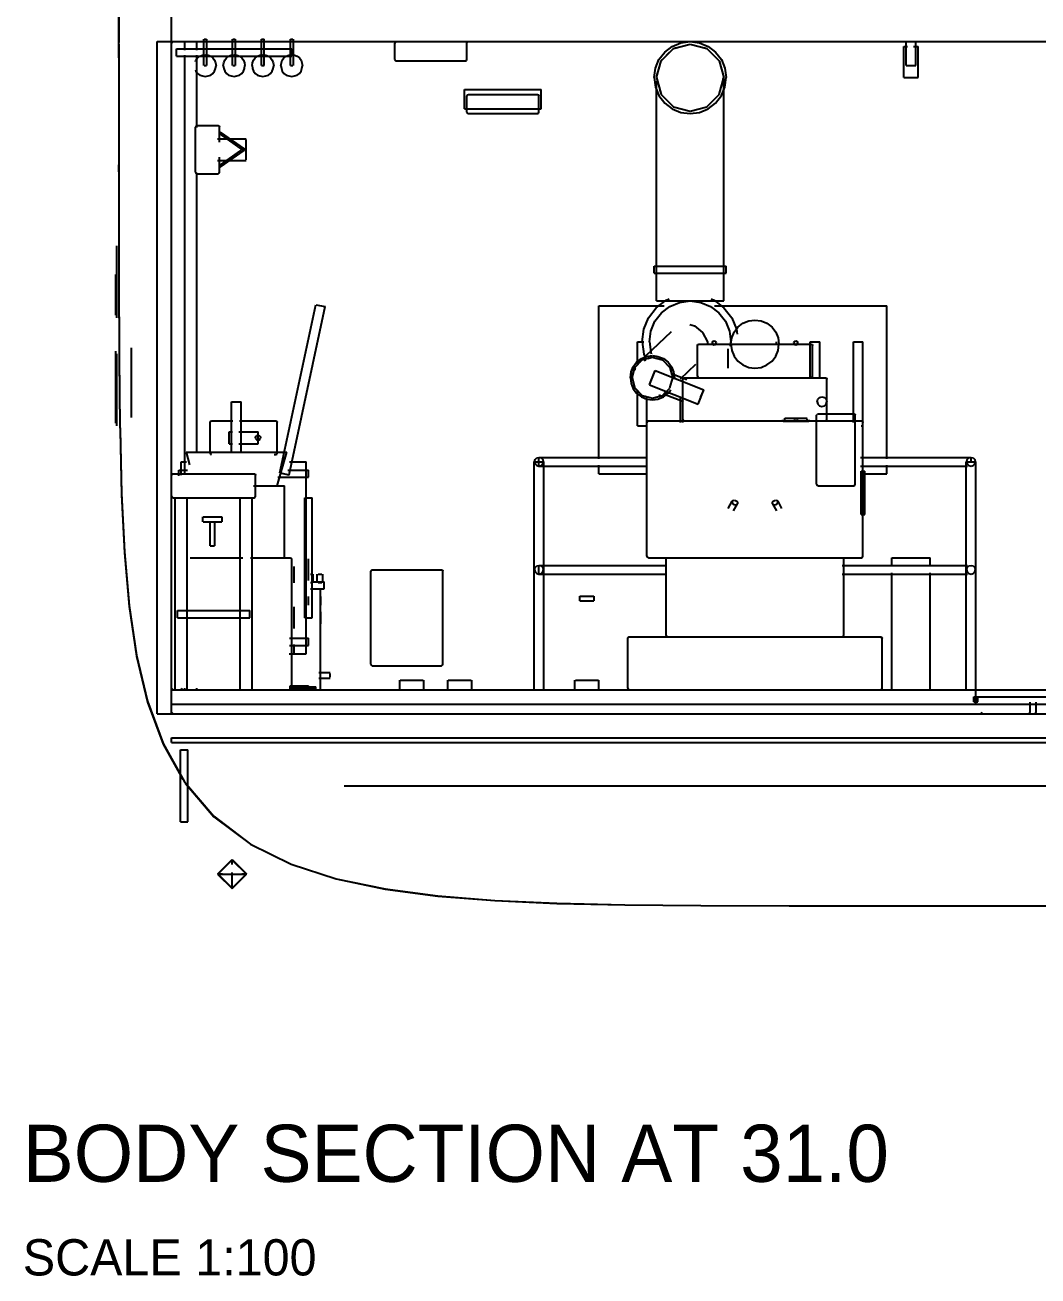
# Model space of a CAD drawing. Extents: x 5 to 836, y 5 to 589.
# Drawn here: x 528.1 to 570.3, y 176.6 to 228.7 of the extents above; entities that cross this region are included whole.
import ezdxf

# ---------------------------------------------------------------- set-up
doc = ezdxf.new("R2010")
doc.units = 0
doc.linetypes.add('DASHED', pattern=[4.5, 3, -1.5])
for name, color, linetype in [('CUT', 7, 'CONTINUOUS'), ('DETAIL', 8, 'CONTINUOUS'), ('MARKING', 4, 'DASHED'), ('OUTLINE', 7, 'CONTINUOUS'), ('TEXT', 7, 'CONTINUOUS')]:
    doc.layers.add(name, color=color, linetype=linetype)

msp = doc.modelspace()

# ---------------------------------------------------------------- linework, layer by layer
at = {"layer": 'CUT'}
for p, q in [((532, 227.33), (532, 242.03)), ((534.2, 200), (534.2, 231.8)), ((533.6, 200), (533.6, 228)), ((533.6, 228), (614.4, 228)), ((543.5, 227.94), (543.52, 227.98)), ((543.5, 227.26), (543.5, 227.94)), ((543.52, 227.98), (543.56, 228)), ((546.44, 228), (546.48, 227.98)), ((546.48, 227.98), (546.5, 227.94)), ((546.5, 227.26), (546.5, 227.94)), ((555.1, 227.71), (555.8, 227.9)), ((555.8, 227.9), (556.5, 227.71)), ((532, 227.33), (532, 222.61)), ((543.5, 227.26), (543.52, 227.22)), ((543.52, 227.22), (543.56, 227.2)), ((546.44, 227.2), (546.48, 227.22)), ((546.48, 227.22), (546.5, 227.26)), ((554.59, 227.2), (555.1, 227.71)), ((556.5, 227.71), (557.01, 227.2)), ((543.56, 227.2), (546.44, 227.2)), ((554.4, 226.5), (554.59, 227.2)), ((557.01, 227.2), (557.2, 226.5)), ((554.4, 226.5), (554.59, 225.8)), ((557.01, 225.8), (557.2, 226.5)), ((546.5, 225.74), (546.52, 225.78)), ((546.5, 225.06), (546.5, 225.74)), ((546.52, 225.78), (546.56, 225.8)), ((546.56, 225.8), (549.44, 225.8)), ((549.44, 225.8), (549.48, 225.78)), ((549.48, 225.78), (549.5, 225.74)), ((549.5, 225.06), (549.5, 225.74)), ((554.59, 225.8), (555.1, 225.29)), ((556.5, 225.29), (557.01, 225.8)), ((555.1, 225.29), (555.8, 225.1)), ((555.8, 225.1), (556.5, 225.29)), ((546.5, 225.06), (546.52, 225.02)), ((546.52, 225.02), (546.56, 225)), ((546.56, 225), (549.44, 225)), ((549.44, 225), (549.48, 225.02)), ((549.48, 225.02), (549.5, 225.06)), ((532, 222.61), (532, 218.28)), ((532, 218.28), (532.01, 214.82)), ((558, 216.27), (558.24, 216.37)), ((558.24, 216.37), (558.5, 216.4)), ((558.5, 216.4), (558.76, 216.37)), ((558.76, 216.37), (559, 216.27)), ((557.53, 215.66), (557.63, 215.9)), ((557.63, 215.9), (557.79, 216.11)), ((557.79, 216.11), (558, 216.27)), ((559, 216.27), (559.21, 216.11)), ((559.21, 216.11), (559.37, 215.9)), ((559.37, 215.9), (559.47, 215.66)), ((556.1, 214.06), (556.1, 215.34)), ((556.11, 215.35), (556.12, 215.38)), ((556.13, 215.39), (556.16, 215.4)), ((556.16, 215.4), (560.84, 215.4)), ((556.72, 215.46), (556.73, 215.49)), ((556.72, 215.45), (556.73, 215.42)), ((556.73, 215.41), (556.75, 215.39)), ((556.74, 215.5), (556.76, 215.52)), ((556.76, 215.38), (556.79, 215.37)), ((556.77, 215.52), (556.8, 215.53)), ((556.8, 215.37), (556.83, 215.38)), ((556.81, 215.53), (556.84, 215.52)), ((556.84, 215.38), (556.86, 215.4)), ((556.85, 215.51), (556.87, 215.49)), ((556.87, 215.48), (556.88, 215.45)), ((556.87, 215.41), (556.88, 215.44)), ((557.5, 215.4), (557.53, 215.66)), ((557.5, 215.4), (557.53, 215.14)), ((559.47, 215.66), (559.5, 215.4)), ((559.47, 215.14), (559.5, 215.4)), ((560.12, 215.46), (560.13, 215.49)), ((560.12, 215.45), (560.13, 215.42)), ((560.13, 215.41), (560.15, 215.39)), ((560.14, 215.5), (560.16, 215.52)), ((560.16, 215.38), (560.19, 215.37)), ((560.17, 215.52), (560.2, 215.53)), ((560.2, 215.37), (560.23, 215.38)), ((560.21, 215.53), (560.24, 215.52)), ((560.24, 215.38), (560.26, 215.4)), ((560.25, 215.51), (560.27, 215.49)), ((560.27, 215.48), (560.28, 215.45)), ((560.27, 215.41), (560.28, 215.44)), ((560.85, 215.39), (560.88, 215.38)), ((560.89, 215.37), (560.9, 215.34)), ((560.9, 214.06), (560.9, 215.34)), ((532.01, 214.82), (532.04, 212)), ((553.49, 214.43), (553.8, 214.74)), ((553.8, 214.74), (554.23, 214.85)), ((554.23, 214.85), (554.65, 214.74)), ((554.65, 214.74), (554.96, 214.43)), ((557.38, 214.4), (557.38, 215.2)), ((557.53, 215.14), (557.63, 214.9)), ((557.63, 214.9), (557.79, 214.69)), ((559.21, 214.69), (559.37, 214.9)), ((559.37, 214.9), (559.47, 215.14)), ((553.37, 214), (553.49, 214.43)), ((554.11, 213.7), (554.34, 214.3)), ((554.34, 214.3), (556.37, 213.5)), ((554.96, 214.43), (555.08, 214)), ((557.79, 214.69), (558, 214.53)), ((558, 214.53), (558.24, 214.43)), ((558.24, 214.43), (558.5, 214.4)), ((558.5, 214.4), (558.76, 214.43)), ((558.76, 214.43), (559, 214.53)), ((559, 214.53), (559.21, 214.69)), ((553.38, 214), (553.49, 213.57)), ((554.11, 213.7), (556.13, 212.9)), ((554.96, 213.58), (555.08, 214)), ((555.5, 212.26), (555.5, 213.94)), ((555.51, 213.96), (555.52, 213.98)), ((555.53, 213.99), (555.56, 214)), ((555.56, 214), (561.44, 214)), ((556.1, 214.06), (556.11, 214.03)), ((556.12, 214.02), (556.15, 214.01)), ((560.84, 214), (560.87, 214.01)), ((560.88, 214.02), (560.89, 214.05)), ((561.46, 213.99), (561.48, 213.98)), ((561.49, 213.97), (561.5, 213.94)), ((561.5, 212.26), (561.5, 213.94)), ((553.49, 213.58), (553.8, 213.26)), ((553.8, 213.26), (554.23, 213.15)), ((554.23, 213.15), (554.65, 213.26)), ((554.65, 213.26), (554.96, 213.57)), ((556.13, 212.9), (556.37, 213.5)), ((561.12, 213.1), (561.19, 213.17)), ((561.19, 213.17), (561.29, 213.2)), ((561.29, 213.2), (561.39, 213.17)), ((561.39, 213.17), (561.46, 213.1)), ((561.09, 213), (561.12, 213.1)), ((561.09, 213), (561.12, 212.9)), ((561.12, 212.9), (561.19, 212.83)), ((561.19, 212.83), (561.29, 212.8)), ((561.29, 212.8), (561.39, 212.83)), ((561.39, 212.83), (561.46, 212.9)), ((561.46, 213.1), (561.49, 213)), ((561.46, 212.9), (561.49, 213)), ((554, 206.56), (554, 212.14)), ((554.01, 212.16), (554.02, 212.18)), ((554.04, 212.19), (554.06, 212.2)), ((554.06, 212.2), (562.94, 212.2)), ((555.5, 212.26), (555.51, 212.23)), ((555.52, 212.22), (555.54, 212.21)), ((559.75, 212.31), (560.67, 212.31)), ((559.75, 212.21), (559.75, 212.31)), ((559.76, 212.19), (560.66, 212.19)), ((560.67, 212.19), (560.67, 212.29)), ((561.07, 209.56), (561.07, 212.44)), ((561.08, 212.46), (561.09, 212.48)), ((561.11, 212.49), (561.13, 212.5)), ((561.13, 212.5), (562.61, 212.5)), ((561.44, 212.2), (561.47, 212.21)), ((561.48, 212.22), (561.49, 212.24)), ((562.63, 212.49), (562.66, 212.48)), ((562.66, 212.47), (562.67, 212.44)), ((562.67, 209.56), (562.67, 212.44)), ((562.96, 212.19), (562.98, 212.18)), ((562.99, 212.16), (563, 212.14)), ((563, 206.56), (563, 212.14)), ((532.04, 212), (532.05, 211.84)), ((532.05, 211.84), (532.11, 209.18)), ((549.32, 210.5), (549.34, 210.59)), ((549.34, 210.59), (549.41, 210.66)), ((549.41, 210.66), (549.5, 210.68)), ((549.5, 210.68), (549.59, 210.66)), ((549.59, 210.66), (549.66, 210.59)), ((549.66, 210.59), (549.68, 210.5)), ((549.32, 210.5), (549.34, 210.41)), ((549.34, 210.41), (549.41, 210.34)), ((549.41, 210.34), (549.5, 210.32)), ((549.5, 210.32), (549.59, 210.34)), ((549.59, 210.34), (549.66, 210.41)), ((549.66, 210.41), (549.68, 210.5)), ((562.92, 210.05), (563.08, 210.05)), ((562.92, 208.36), (562.92, 210.04)), ((563.08, 208.35), (563.08, 210.05)), ((534.21, 209.95), (534.22, 209.98)), ((534.23, 209.99), (534.26, 210)), ((534.26, 210), (537.64, 210)), ((537.65, 209.99), (537.68, 209.98)), ((537.69, 209.97), (537.7, 209.94)), ((537.7, 209.06), (537.7, 209.94)), ((561.07, 209.56), (561.09, 209.53)), ((561.09, 209.52), (561.12, 209.51)), ((561.13, 209.5), (562.61, 209.5)), ((562.61, 209.5), (562.64, 209.51)), ((562.66, 209.52), (562.67, 209.54)), ((532.11, 209.18), (532.23, 206.75)), ((534.2, 209.06), (534.21, 209.03)), ((534.22, 209.02), (534.25, 209.01)), ((534.26, 209), (537.64, 209)), ((537.64, 209), (537.67, 209.01)), ((537.68, 209.02), (537.69, 209.05)), ((562.92, 208.35), (563.08, 208.35)), ((532.23, 206.75), (532.43, 204.51)), ((554, 206.56), (554.01, 206.54)), ((554.02, 206.52), (554.04, 206.51)), ((554.06, 206.5), (562.94, 206.5)), ((554.8, 203.26), (554.8, 206.44)), ((554.81, 206.46), (554.82, 206.48)), ((554.84, 206.49), (554.86, 206.5)), ((562.16, 206.49), (562.18, 206.48)), ((562.19, 206.46), (562.2, 206.44)), ((562.2, 203.26), (562.2, 206.44)), ((562.94, 206.5), (562.96, 206.51)), ((562.98, 206.52), (562.99, 206.54)), ((549.32, 206), (549.34, 206.09)), ((549.32, 206), (549.34, 205.91)), ((549.34, 206.09), (549.41, 206.16)), ((549.34, 205.91), (549.41, 205.84)), ((549.41, 206.16), (549.5, 206.18)), ((549.5, 206.18), (549.59, 206.16)), ((549.59, 206.16), (549.66, 206.09)), ((549.59, 205.84), (549.66, 205.91)), ((549.66, 206.09), (549.68, 206)), ((549.66, 205.91), (549.68, 206)), ((549.41, 205.84), (549.5, 205.82)), ((549.5, 205.82), (549.59, 205.84)), ((532.43, 204.51), (532.74, 202.44)), ((534.44, 204), (534.44, 204.3)), ((534.44, 204.3), (537.46, 204.3)), ((537.46, 204), (537.46, 204.3)), ((534.44, 204), (537.46, 204)), ((554.8, 203.26), (554.81, 203.24)), ((553.2, 201.06), (553.2, 203.14)), ((553.21, 203.15), (553.22, 203.18)), ((553.23, 203.19), (553.26, 203.2)), ((553.26, 203.2), (563.74, 203.2)), ((554.82, 203.22), (554.84, 203.21)), ((562.14, 203.2), (562.16, 203.21)), ((562.18, 203.22), (562.19, 203.24)), ((563.75, 203.19), (563.78, 203.18)), ((563.79, 203.17), (563.8, 203.14)), ((563.8, 201.06), (563.8, 203.14)), ((532.74, 202.44), (533.19, 200.52)), ((534.2, 201), (567.7, 201)), ((553.2, 201.06), (553.21, 201.03)), ((553.22, 201.02), (553.25, 201.01)), ((563.74, 201), (563.77, 201.01)), ((563.78, 201.02), (563.79, 201.05)), ((567.62, 200.7), (567.78, 200.7)), ((567.62, 200.5), (567.62, 200.7)), ((567.7, 200.4), (567.7, 201)), ((567.78, 200.5), (567.78, 200.7)), ((533.19, 200.52), (533.84, 198.76)), ((534.2, 200.4), (567.7, 200.4)), ((567.62, 200.5), (567.78, 200.5)), ((533.6, 200), (534.2, 200)), ((533.84, 198.76), (534.74, 197.16)), ((534.2, 198.8), (534.2, 199)), ((534.2, 199), (613.8, 199)), ((534.2, 198.8), (613.8, 198.8)), ((534.74, 197.16), (535.96, 195.73)), ((535.96, 195.73), (537.48, 194.57)), ((537.48, 194.57), (539.18, 193.73)), ((539.18, 193.73), (541.05, 193.12)), ((536.12, 193.32), (536.72, 192.72)), ((536.12, 193.32), (537.32, 193.32)), ((536.72, 192.72), (537.32, 193.32)), ((541.05, 193.12), (543.09, 192.7)), ((543.09, 192.7), (545.29, 192.41)), ((545.29, 192.41), (547.67, 192.22)), ((547.67, 192.22), (550.25, 192.11)), ((550.25, 192.11), (553.08, 192.04)), ((553.08, 192.04), (556.25, 192.01)), ((556.25, 192.01), (559.92, 192)), ((559.92, 192), (564.52, 192)), ((564.52, 192), (583.47, 192))]:
    msp.add_line(p, q, dxfattribs=at)
at = {"layer": 'DETAIL'}
for p, q in [((534.2, 200), (534.2, 231.8)), ((533.6, 200), (533.6, 228)), ((533.6, 228), (614.4, 228)), ((535.55, 228.1), (535.65, 228.1)), ((536.75, 228.1), (536.85, 228.1)), ((537.95, 228.1), (538.05, 228.1)), ((539.15, 228.1), (539.25, 228.1)), ((554.74, 227.56), (555.05, 227.8)), ((555.05, 227.8), (555.41, 227.95)), ((555.1, 227.71), (555.23, 227.75)), ((555.41, 227.95), (555.8, 228)), ((555.48, 227.81), (555.55, 227.83)), ((555.8, 228), (556.19, 227.95)), ((556.19, 227.95), (556.55, 227.8)), ((556.37, 227.75), (556.5, 227.71)), ((556.55, 227.8), (556.86, 227.56)), ((564.7, 227.8), (564.85, 227.8)), ((565.1, 227.8), (565.3, 227.8)), ((534.4, 227.7), (539.2, 227.7)), ((534.4, 227.4), (534.4, 227.7)), ((534.4, 227.4), (539.2, 227.4)), ((535.19, 227.17), (535.21, 227.23)), ((535.21, 227.23), (535.28, 227.32)), ((535.28, 227.32), (535.38, 227.39)), ((535.38, 227.39), (535.48, 227.43)), ((535.48, 227.43), (535.6, 227.45)), ((535.6, 227.45), (535.72, 227.43)), ((535.72, 227.43), (535.83, 227.39)), ((535.83, 227.39), (535.92, 227.32)), ((535.92, 227.32), (535.99, 227.23)), ((535.99, 227.23), (536.03, 227.12)), ((536.37, 227.12), (536.41, 227.23)), ((536.41, 227.23), (536.48, 227.32)), ((536.48, 227.32), (536.57, 227.39)), ((536.57, 227.39), (536.68, 227.43)), ((536.68, 227.43), (536.8, 227.45)), ((536.8, 227.45), (536.92, 227.43)), ((536.92, 227.43), (537.03, 227.39)), ((537.03, 227.39), (537.12, 227.32)), ((537.12, 227.32), (537.19, 227.23)), ((537.19, 227.23), (537.23, 227.12)), ((537.57, 227.12), (537.61, 227.23)), ((537.61, 227.23), (537.68, 227.32)), ((537.68, 227.32), (537.78, 227.39)), ((537.78, 227.39), (537.88, 227.43)), ((537.88, 227.43), (538, 227.45)), ((538, 227.45), (538.12, 227.43)), ((538.12, 227.43), (538.23, 227.39)), ((538.23, 227.39), (538.32, 227.32)), ((538.32, 227.32), (538.39, 227.23)), ((538.39, 227.23), (538.43, 227.12)), ((538.77, 227.12), (538.81, 227.23)), ((538.81, 227.23), (538.88, 227.32)), ((538.88, 227.32), (538.97, 227.39)), ((538.97, 227.39), (539.08, 227.43)), ((539.08, 227.43), (539.2, 227.45)), ((539.2, 227.4), (539.2, 227.7)), ((539.2, 227.45), (539.32, 227.43)), ((539.32, 227.43), (539.43, 227.39)), ((539.43, 227.39), (539.52, 227.32)), ((539.52, 227.32), (539.59, 227.23)), ((539.59, 227.23), (539.63, 227.12)), ((554.35, 226.89), (554.5, 227.25)), ((554.5, 227.25), (554.74, 227.56)), ((554.59, 227.2), (554.63, 227.25)), ((554.82, 227.43), (555.1, 227.71)), ((556.5, 227.71), (556.59, 227.62)), ((556.86, 227.56), (557.1, 227.25)), ((557.1, 227.25), (557.25, 226.89)), ((535.19, 226.83), (535.21, 226.77)), ((535.21, 226.77), (535.28, 226.68)), ((535.55, 227), (535.65, 227)), ((535.92, 226.68), (535.99, 226.77)), ((535.99, 226.77), (536.03, 226.88)), ((536.03, 227.12), (536.05, 227)), ((536.03, 226.88), (536.05, 227)), ((536.35, 227), (536.37, 227.12)), ((536.35, 227), (536.37, 226.88)), ((536.37, 226.88), (536.41, 226.77)), ((536.41, 226.77), (536.48, 226.68)), ((536.75, 227), (536.85, 227)), ((537.12, 226.68), (537.19, 226.77)), ((537.19, 226.77), (537.23, 226.88)), ((537.23, 227.12), (537.25, 227)), ((537.23, 226.88), (537.25, 227)), ((537.55, 227), (537.57, 227.12)), ((537.55, 227), (537.57, 226.88)), ((537.57, 226.88), (537.61, 226.77)), ((537.61, 226.77), (537.68, 226.68)), ((537.95, 227), (538.05, 227)), ((538.32, 226.68), (538.39, 226.77)), ((538.39, 226.77), (538.43, 226.88)), ((538.43, 227.12), (538.45, 227)), ((538.43, 226.88), (538.45, 227)), ((538.75, 227), (538.77, 227.12)), ((538.75, 227), (538.77, 226.88)), ((538.77, 226.88), (538.81, 226.77)), ((538.81, 226.77), (538.88, 226.68)), ((539.15, 227), (539.25, 227)), ((539.52, 226.68), (539.59, 226.77)), ((539.59, 226.77), (539.63, 226.88)), ((539.63, 227.12), (539.65, 227)), ((539.63, 226.88), (539.65, 227)), ((554.3, 226.5), (554.35, 226.89)), ((554.43, 226.63), (554.47, 226.75)), ((554.54, 227.01), (554.55, 227.07)), ((557.01, 227.2), (557.03, 227.14)), ((557.25, 226.89), (557.3, 226.5)), ((564.8, 227), (565.2, 227)), ((535.28, 226.68), (535.38, 226.61)), ((535.38, 226.61), (535.48, 226.57)), ((535.48, 226.57), (535.6, 226.55)), ((535.6, 226.55), (535.72, 226.57)), ((535.72, 226.57), (535.83, 226.61)), ((535.83, 226.61), (535.92, 226.68)), ((536.48, 226.68), (536.57, 226.61)), ((536.57, 226.61), (536.68, 226.57)), ((536.68, 226.57), (536.8, 226.55)), ((536.8, 226.55), (536.92, 226.57)), ((536.92, 226.57), (537.03, 226.61)), ((537.03, 226.61), (537.12, 226.68)), ((537.68, 226.68), (537.78, 226.61)), ((537.78, 226.61), (537.88, 226.57)), ((537.88, 226.57), (538, 226.55)), ((538, 226.55), (538.12, 226.57)), ((538.12, 226.57), (538.23, 226.61)), ((538.23, 226.61), (538.32, 226.68)), ((538.88, 226.68), (538.97, 226.61)), ((538.97, 226.61), (539.08, 226.57)), ((539.08, 226.57), (539.2, 226.55)), ((539.2, 226.55), (539.32, 226.57)), ((539.32, 226.57), (539.43, 226.61)), ((539.43, 226.61), (539.52, 226.68)), ((554.3, 226.5), (554.35, 226.11)), ((554.43, 226.37), (554.47, 226.25)), ((557.18, 226.56), (557.2, 226.5)), ((557.18, 226.44), (557.2, 226.5)), ((557.25, 226.11), (557.3, 226.5)), ((564.7, 226.5), (565.3, 226.5)), ((546.4, 226), (549.6, 226)), ((546.4, 225.2), (546.4, 226)), ((549.6, 225.2), (549.6, 226)), ((554.35, 226.11), (554.5, 225.75)), ((554.5, 225.75), (554.74, 225.44)), ((554.54, 225.99), (554.55, 225.93)), ((556.86, 225.44), (557.1, 225.75)), ((557.1, 225.75), (557.25, 226.11)), ((546.4, 225.2), (549.6, 225.2)), ((554.74, 225.44), (555.05, 225.2)), ((555.05, 225.2), (555.41, 225.05)), ((556.19, 225.05), (556.55, 225.2)), ((556.55, 225.2), (556.86, 225.44)), ((555.41, 225.05), (555.8, 225)), ((555.8, 225), (556.19, 225.05)), ((537.3, 223.07), (537.3, 223.93)), ((537.16, 223.5), (537.17, 223.52)), ((537.16, 223.5), (537.17, 223.48)), ((537.17, 223.52), (537.18, 223.53)), ((537.17, 223.48), (537.18, 223.47)), ((537.18, 223.53), (537.2, 223.54)), ((537.18, 223.47), (537.2, 223.46)), ((537.2, 223.54), (537.22, 223.53)), ((537.2, 223.46), (537.22, 223.47)), ((537.22, 223.53), (537.23, 223.52)), ((537.22, 223.47), (537.24, 223.48)), ((537.23, 223.52), (537.24, 223.5)), ((537.23, 223.48), (537.24, 223.5)), ((554.3, 218.65), (557.3, 218.65)), ((554.3, 218.35), (557.3, 218.35)), ((540.2, 217.04), (540.6, 216.96)), ((552, 217), (554.72, 217)), ((552, 210.62), (552, 217)), ((554.07, 216.5), (554.39, 216.91)), ((554.39, 216.91), (554.8, 217.23)), ((554.4, 217.2), (557.2, 217.2)), ((554.6, 216.7), (554.95, 216.97)), ((554.8, 217.23), (554.92, 217.28)), ((554.95, 216.97), (555.36, 217.14)), ((555.36, 217.14), (555.8, 217.2)), ((555.8, 217.2), (556.24, 217.14)), ((556.24, 217.14), (556.65, 216.97)), ((556.65, 216.97), (557, 216.7)), ((556.68, 217.28), (556.8, 217.23)), ((556.8, 217.23), (557.21, 216.91)), ((556.81, 217), (564, 217)), ((557.21, 216.91), (557.53, 216.5)), ((564, 210.62), (564, 217)), ((553.87, 216.02), (554.07, 216.5)), ((554.16, 215.94), (554.33, 216.35)), ((554.33, 216.35), (554.6, 216.7)), ((557, 216.7), (557.27, 216.35)), ((557.27, 216.35), (557.44, 215.94)), ((557.53, 216.5), (557.73, 216.02)), ((558, 216.27), (558.24, 216.37)), ((558.24, 216.37), (558.5, 216.4)), ((558.5, 216.4), (558.76, 216.37)), ((558.76, 216.37), (559, 216.27)), ((553.8, 215.5), (553.87, 216.02)), ((554.1, 215.5), (554.16, 215.94)), ((555.79, 216.21), (555.98, 216.16)), ((555.98, 216.16), (556.32, 215.88)), ((556.32, 215.88), (556.52, 215.5)), ((557.44, 215.94), (557.5, 215.5)), ((557.53, 215.66), (557.63, 215.9)), ((557.63, 215.9), (557.79, 216.11)), ((557.73, 216.02), (557.76, 215.82)), ((557.79, 216.11), (558, 216.27)), ((559, 216.27), (559.21, 216.11)), ((559.21, 216.11), (559.37, 215.9)), ((559.37, 215.9), (559.47, 215.66)), ((553.6, 215.5), (553.87, 215.5)), ((553.6, 214.52), (553.6, 215.5)), ((553.8, 215.5), (553.87, 214.98)), ((554.1, 215.5), (554.16, 215.06)), ((556.52, 215.5), (556.52, 215.44)), ((556.72, 215.45), (556.73, 215.49)), ((556.72, 215.45), (556.73, 215.41)), ((556.73, 215.49), (556.76, 215.52)), ((556.73, 215.41), (556.76, 215.38)), ((556.76, 215.52), (556.8, 215.53)), ((556.76, 215.38), (556.8, 215.37)), ((556.8, 215.53), (556.84, 215.52)), ((556.8, 215.37), (556.84, 215.38)), ((556.84, 215.52), (556.87, 215.49)), ((556.84, 215.38), (556.87, 215.41)), ((556.87, 215.49), (556.88, 215.45)), ((556.87, 215.41), (556.88, 215.45)), ((557.48, 215.31), (557.5, 215.5)), ((557.5, 215.4), (557.53, 215.66)), ((557.5, 215.4), (557.53, 215.14)), ((559.4, 215.36), (559.4, 215.5)), ((559.47, 215.66), (559.5, 215.4)), ((559.47, 215.14), (559.5, 215.4)), ((560.12, 215.45), (560.13, 215.49)), ((560.12, 215.45), (560.13, 215.41)), ((560.13, 215.49), (560.16, 215.52)), ((560.13, 215.41), (560.16, 215.38)), ((560.16, 215.52), (560.2, 215.53)), ((560.16, 215.38), (560.2, 215.37)), ((560.2, 215.53), (560.24, 215.52)), ((560.2, 215.37), (560.24, 215.38)), ((560.24, 215.52), (560.27, 215.49)), ((560.24, 215.38), (560.27, 215.41)), ((560.27, 215.49), (560.28, 215.45)), ((560.27, 215.41), (560.28, 215.45)), ((560.8, 215.5), (561.2, 215.5)), ((560.8, 213.96), (560.8, 215.5)), ((561.2, 213.96), (561.2, 215.5)), ((562.6, 215.5), (563, 215.5)), ((562.6, 212.14), (562.6, 215.5)), ((563, 212), (563, 215.5)), ((553.49, 214.42), (553.8, 214.74)), ((553.57, 214.65), (553.77, 214.8)), ((553.77, 214.8), (553.99, 214.89)), ((553.8, 214.74), (553.92, 214.77)), ((553.87, 214.98), (553.97, 214.74)), ((553.89, 214.72), (553.95, 214.74)), ((553.99, 214.89), (554.23, 214.92)), ((554.04, 214.8), (554.23, 214.85)), ((554.16, 215.06), (554.18, 215)), ((554.23, 214.92), (554.46, 214.89)), ((554.23, 214.85), (554.41, 214.8)), ((554.46, 214.89), (554.69, 214.8)), ((554.53, 214.77), (554.65, 214.74)), ((554.65, 214.74), (554.96, 214.42)), ((554.69, 214.8), (554.88, 214.65)), ((557.53, 215.14), (557.63, 214.9)), ((557.63, 214.9), (557.79, 214.69)), ((559.21, 214.69), (559.37, 214.9)), ((559.37, 214.9), (559.47, 215.14)), ((553.31, 214), (553.34, 214.24)), ((553.34, 214.24), (553.43, 214.46)), ((553.38, 214), (553.49, 214.42)), ((553.43, 214.46), (553.57, 214.65)), ((553.5, 214.38), (553.54, 214.43)), ((553.5, 214.38), (553.5, 214.32)), ((553.61, 214.55), (553.69, 214.66)), ((553.69, 214.66), (553.75, 214.68)), ((554.11, 213.7), (554.34, 214.3)), ((554.88, 214.65), (555.02, 214.46)), ((554.96, 214.42), (555.04, 214.12)), ((555.02, 214.46), (555.11, 214.24)), ((555.11, 214.24), (555.15, 214)), ((557.79, 214.69), (558, 214.53)), ((558, 214.53), (558.24, 214.43)), ((558.24, 214.43), (558.5, 214.4)), ((558.5, 214.4), (558.76, 214.43)), ((558.76, 214.43), (559, 214.53)), ((559, 214.53), (559.21, 214.69)), ((553.31, 214), (553.34, 213.76)), ((553.34, 213.76), (553.43, 213.54)), ((553.38, 214), (553.49, 213.57)), ((555.14, 213.94), (555.15, 214)), ((553.43, 213.54), (553.57, 213.35)), ((553.49, 213.57), (553.8, 213.26)), ((553.57, 213.35), (553.77, 213.2)), ((553.6, 212), (553.6, 213.47)), ((553.77, 213.2), (553.99, 213.11)), ((553.8, 213.26), (553.92, 213.23)), ((554, 212), (554, 213.19)), ((554.04, 213.2), (554.23, 213.15)), ((554.23, 213.15), (554.41, 213.2)), ((554.46, 213.11), (554.69, 213.2)), ((554.5, 213.26), (554.56, 213.28)), ((554.53, 213.23), (554.65, 213.26)), ((554.65, 213.26), (554.78, 213.4)), ((554.69, 213.2), (554.88, 213.35)), ((554.7, 213.32), (554.76, 213.34)), ((554.76, 213.34), (554.8, 213.4)), ((554.88, 213.35), (554.99, 213.49)), ((555.4, 212.14), (555.4, 213.19)), ((556.13, 212.9), (556.37, 213.5)), ((561.39, 213.17), (561.46, 213.1)), ((536.7, 213), (537.1, 213)), ((553.99, 213.11), (554.23, 213.08)), ((554.23, 213.08), (554.46, 213.11)), ((561.39, 212.83), (561.46, 212.9)), ((561.46, 213.1), (561.49, 213)), ((561.46, 212.9), (561.49, 213)), ((559.68, 212.19), (560.74, 212.19)), ((559.75, 212.31), (560.67, 212.31)), ((560.15, 212.25), (560.16, 212.28)), ((560.15, 212.25), (560.16, 212.22)), ((560.16, 212.22), (560.18, 212.2)), ((560.18, 212.2), (560.21, 212.19)), ((560.21, 212.19), (560.24, 212.2)), ((560.24, 212.2), (560.26, 212.22)), ((560.26, 212.28), (560.27, 212.25)), ((560.26, 212.22), (560.27, 212.25)), ((537.73, 211.57), (537.75, 211.59)), ((537.75, 211.59), (537.77, 211.6)), ((537.77, 211.6), (537.8, 211.6)), ((537.8, 211.6), (537.83, 211.6)), ((537.83, 211.6), (537.85, 211.59)), ((537.85, 211.59), (537.87, 211.57)), ((553.6, 212), (554, 212)), ((562.93, 212), (563, 212)), ((537.7, 211.53), (537.71, 211.55)), ((537.7, 211.5), (537.7, 211.53)), ((537.7, 211.5), (537.7, 211.47)), ((537.7, 211.47), (537.71, 211.45)), ((537.71, 211.55), (537.73, 211.57)), ((537.71, 211.45), (537.73, 211.43)), ((537.73, 211.43), (537.75, 211.41)), ((537.75, 211.41), (537.77, 211.4)), ((537.77, 211.4), (537.8, 211.4)), ((537.8, 211.4), (537.83, 211.4)), ((537.83, 211.4), (537.85, 211.41)), ((537.85, 211.41), (537.87, 211.43)), ((537.87, 211.57), (537.89, 211.55)), ((537.87, 211.43), (537.89, 211.45)), ((537.89, 211.55), (537.9, 211.53)), ((537.89, 211.45), (537.9, 211.47)), ((537.9, 211.53), (537.9, 211.5)), ((537.9, 211.47), (537.9, 211.5)), ((534.8, 210.9), (539, 210.9)), ((549.32, 210.5), (549.34, 210.59)), ((549.34, 210.59), (549.41, 210.66)), ((549.41, 210.66), (549.5, 210.68)), ((549.5, 210.32), (549.5, 210.68)), ((549.5, 210.68), (549.59, 210.66)), ((549.59, 210.66), (549.66, 210.59)), ((549.66, 210.59), (549.68, 210.5)), ((567.32, 210.5), (567.34, 210.59)), ((567.34, 210.59), (567.41, 210.66)), ((567.41, 210.66), (567.5, 210.68)), ((567.5, 210.68), (567.59, 210.66)), ((567.5, 210.54), (567.5, 210.68)), ((567.59, 210.66), (567.66, 210.59)), ((567.66, 210.59), (567.68, 210.5)), ((534.5, 210.15), (534.86, 210.15)), ((534.6, 210.5), (534.82, 210.5)), ((538.7, 210.04), (539.1, 209.96)), ((539.04, 210.15), (539.9, 210.15)), ((539.11, 210.5), (539.8, 210.5)), ((549.3, 210.5), (549.7, 210.5)), ((549.32, 210.5), (549.34, 210.41)), ((549.34, 210.41), (549.41, 210.34)), ((549.41, 210.34), (549.5, 210.32)), ((549.5, 210.32), (549.59, 210.34)), ((549.59, 210.34), (549.66, 210.41)), ((549.66, 210.41), (549.68, 210.5)), ((552, 210), (552, 210.35)), ((562.92, 208.3), (562.92, 210.1)), ((563.08, 208.3), (563.08, 210.1)), ((564, 210), (564, 210.35)), ((567.3, 210.5), (567.7, 210.5)), ((567.32, 210.5), (567.34, 210.41)), ((567.34, 210.41), (567.41, 210.34)), ((567.41, 210.34), (567.5, 210.32)), ((567.5, 210.32), (567.59, 210.34)), ((567.59, 210.34), (567.66, 210.41)), ((567.66, 210.41), (567.68, 210.5)), ((537.61, 209.5), (538.9, 209.5)), ((538.62, 209.85), (539.9, 209.85)), ((552, 210), (554.02, 210)), ((563.02, 210), (564, 210)), ((534.35, 209), (534.85, 209)), ((537.05, 209), (537.55, 209)), ((539.75, 209), (540.05, 209)), ((557.55, 208.85), (557.58, 208.88)), ((557.55, 208.85), (557.55, 208.8)), ((557.55, 208.8), (557.58, 208.75)), ((557.58, 208.88), (557.63, 208.9)), ((557.58, 208.75), (557.63, 208.72)), ((557.63, 208.9), (557.69, 208.88)), ((557.63, 208.72), (557.69, 208.7)), ((557.69, 208.88), (557.74, 208.85)), ((557.69, 208.7), (557.74, 208.72)), ((557.74, 208.85), (557.77, 208.8)), ((557.74, 208.72), (557.77, 208.75)), ((557.77, 208.8), (557.77, 208.75)), ((559.23, 208.8), (559.26, 208.85)), ((559.23, 208.75), (559.23, 208.8)), ((559.23, 208.75), (559.26, 208.72)), ((559.26, 208.85), (559.31, 208.88)), ((559.26, 208.72), (559.31, 208.7)), ((559.31, 208.88), (559.37, 208.9)), ((559.31, 208.7), (559.37, 208.72)), ((559.37, 208.9), (559.42, 208.88)), ((559.37, 208.72), (559.42, 208.75)), ((559.42, 208.88), (559.45, 208.85)), ((559.42, 208.75), (559.45, 208.8)), ((559.45, 208.8), (559.45, 208.85)), ((535.51, 208.2), (536.29, 208.2)), ((535.51, 208), (536.29, 208)), ((535.81, 207), (535.99, 207)), ((534.97, 206.5), (537.16, 206.5)), ((537.49, 206.5), (538.9, 206.5)), ((564.2, 206.5), (565.8, 206.5)), ((549.32, 206), (549.34, 206.09)), ((549.32, 206), (549.34, 205.91)), ((549.34, 206.09), (549.41, 206.16)), ((549.34, 205.91), (549.41, 205.84)), ((549.41, 206.16), (549.5, 206.18)), ((549.5, 206.18), (549.59, 206.16)), ((549.5, 205.82), (549.5, 206.18)), ((549.59, 206.16), (549.66, 206.09)), ((549.59, 205.84), (549.66, 205.91)), ((549.66, 206.09), (549.68, 206)), ((549.66, 205.91), (549.68, 206)), ((567.32, 206), (567.34, 206.09)), ((567.32, 206), (567.34, 205.91)), ((567.34, 206.09), (567.41, 206.16)), ((567.34, 205.91), (567.41, 205.84)), ((567.41, 206.16), (567.5, 206.18)), ((567.5, 206.18), (567.59, 206.16)), ((567.59, 206.16), (567.66, 206.09)), ((567.59, 205.84), (567.66, 205.91)), ((567.66, 206.09), (567.68, 206)), ((567.66, 205.91), (567.68, 206)), ((539.98, 205.82), (540.06, 205.82)), ((539.98, 205.47), (540.06, 205.47)), ((540.03, 205.5), (540.55, 205.5)), ((540.3, 205.82), (540.46, 205.82)), ((540.3, 205.47), (540.46, 205.47)), ((549.41, 205.84), (549.5, 205.82)), ((549.5, 205.82), (549.59, 205.84)), ((567.41, 205.84), (567.5, 205.82)), ((567.5, 205.82), (567.59, 205.84)), ((539.99, 205.2), (540.55, 205.2)), ((551.21, 204.9), (551.79, 204.9)), ((534.44, 204), (534.44, 204.3)), ((534.78, 204.3), (537.12, 204.3)), ((551.21, 204.7), (551.79, 204.7)), ((534.78, 204), (537.12, 204)), ((539.75, 204), (540.05, 204)), ((539.11, 203.15), (539.9, 203.15)), ((539.11, 202.85), (539.9, 202.85)), ((539.1, 202.5), (539.8, 202.5)), ((540.8, 201.52), (540.8, 201.68)), ((543.72, 201.4), (544.68, 201.4)), ((545.72, 201.4), (546.68, 201.4)), ((551.02, 201.4), (551.98, 201.4)), ((534.2, 201), (613.8, 201)), ((539.09, 201.12), (540.2, 201.12)), ((539.09, 201.04), (540.2, 201.04)), ((539.13, 201.16), (539.9, 201.16)), ((539.9, 201.12), (539.9, 201.16)), ((540.2, 201.04), (540.2, 201.12)), ((567.62, 200.7), (580.38, 200.7)), ((567.62, 200.5), (567.62, 200.7)), ((567.7, 200.4), (567.7, 201)), ((567.78, 200.5), (567.78, 200.7)), ((534.2, 200.4), (613.8, 200.4)), ((567.62, 200.5), (567.78, 200.5)), ((533.6, 200), (614.4, 200)), ((534.2, 198.8), (534.2, 199)), ((534.2, 199), (613.8, 199)), ((534.2, 198.8), (613.8, 198.8)), ((534.57, 195.5), (534.57, 198.5)), ((534.57, 198.5), (534.87, 198.5)), ((534.87, 195.5), (534.87, 198.5)), ((534.57, 195.5), (534.87, 195.5)), ((536.12, 193.33), (536.72, 193.93)), ((536.12, 193.32), (536.72, 193.92)), ((536.12, 193.32), (536.72, 193.92)), ((536.71, 193.92), (537.32, 193.32)), ((536.72, 193.72), (536.72, 193.93)), ((536.72, 193.93), (537.32, 193.33)), ((536.72, 192.72), (536.72, 193.39)), ((536.11, 193.32), (536.72, 192.72)), ((536.12, 193.33), (536.32, 193.33)), ((536.12, 193.33), (536.72, 192.73)), ((536.12, 193.32), (537.32, 193.32)), ((536.72, 192.73), (537.32, 193.33)), ((536.72, 192.72), (537.32, 193.32)), ((536.72, 192.72), (537.32, 193.32)), ((537.12, 193.33), (537.32, 193.33))]:
    msp.add_line(p, q, dxfattribs=at)
at = {"layer": 'MARKING'}
for p, q in [((531.91, 212), (531.91, 221)), ((531.87, 212.1), (531.87, 218.3)), ((532.53, 212.34), (532.53, 215.25)), ((536.6, 211.25), (536.6, 211.75)), ((536.6, 211.75), (536.73, 211.75)), ((537, 211.75), (537.8, 211.75)), ((537.8, 211.25), (537.8, 211.75)), ((536.6, 211.25), (536.73, 211.25)), ((537, 211.25), (537.8, 211.25)), ((539.9, 204.52), (539.9, 204.88)), ((540.41, 204.52), (540.41, 204.88)), ((540.41, 203.75), (540.41, 204.25)), ((539.3, 202.52), (539.3, 202.88))]:
    msp.add_line(p, q, dxfattribs=at)
at = {"layer": 'OUTLINE'}
for p, q in [((532, 229.49), (532, 227.97)), ((532, 227.89), (532, 227.97)), ((532, 227.89), (532, 222.87)), ((534.2, 227.94), (534.22, 227.98)), ((534.22, 227.98), (534.26, 228)), ((534.75, 227.65), (534.75, 228)), ((535.25, 227.65), (535.25, 228)), ((535.54, 227), (535.54, 228.1)), ((535.66, 227), (535.66, 228.1)), ((536.74, 227), (536.74, 228.1)), ((536.86, 227), (536.86, 228.1)), ((537.94, 227), (537.94, 228.1)), ((538.06, 227), (538.06, 228.1)), ((539.14, 228.1), (539.14, 227)), ((539.26, 228.1), (539.26, 227)), ((543.5, 227.94), (543.52, 227.98)), ((543.5, 227.26), (543.5, 227.94)), ((543.52, 227.98), (543.56, 228)), ((543.56, 228), (546.44, 228)), ((546.44, 228), (546.48, 227.98)), ((546.48, 227.98), (546.5, 227.94)), ((546.5, 227.26), (546.5, 227.94)), ((564.7, 226.5), (564.7, 227.8)), ((564.8, 227), (564.8, 228)), ((564.9, 228), (565.2, 228)), ((565.2, 227), (565.2, 228)), ((565.3, 226.5), (565.3, 227.8)), ((534.75, 209.95), (534.75, 227.44)), ((535.25, 224.43), (535.25, 227.44)), ((543.5, 227.26), (543.52, 227.22)), ((543.52, 227.22), (543.56, 227.2)), ((546.44, 227.2), (546.48, 227.22)), ((546.48, 227.22), (546.5, 227.26)), ((543.56, 227.2), (546.44, 227.2)), ((565, 227), (565.17, 227)), ((554.4, 217.2), (554.4, 226.36)), ((557.2, 217.2), (557.2, 226.5)), ((549.48, 225.78), (549.5, 225.74)), ((549.5, 225.06), (549.5, 225.74)), ((546.5, 225.06), (546.5, 225.26)), ((546.5, 225.06), (546.52, 225.02)), ((546.52, 225.02), (546.56, 225)), ((546.56, 225), (549.44, 225)), ((549.44, 225), (549.48, 225.02)), ((549.48, 225.02), (549.5, 225.06)), ((535.2, 224.44), (535.22, 224.48)), ((535.2, 222.56), (535.2, 224.44)), ((535.22, 224.48), (535.26, 224.5)), ((535.26, 224.5), (536.14, 224.5)), ((536.14, 224.5), (536.18, 224.48)), ((536.18, 224.48), (536.2, 224.44)), ((536.18, 224.17), (536.22, 224.23)), ((536.18, 224.17), (537.18, 223.47)), ((536.2, 223.81), (536.2, 224.44)), ((536.22, 224.23), (537.22, 223.53)), ((536.11, 223.95), (537.3, 223.95)), ((536.11, 223.05), (537.3, 223.05)), ((536.18, 222.83), (537.18, 223.53)), ((536.2, 222.56), (536.2, 223.19)), ((536.22, 222.77), (537.22, 223.47)), ((532, 222.57), (532, 222.87)), ((535.2, 222.56), (535.22, 222.52)), ((535.25, 210.86), (535.25, 222.54)), ((536.18, 222.83), (536.22, 222.77)), ((536.18, 222.52), (536.2, 222.56)), ((532, 222.52), (532, 218.2)), ((535.22, 222.52), (535.26, 222.5)), ((535.26, 222.5), (536.14, 222.5)), ((536.14, 222.5), (536.18, 222.52)), ((554.3, 218.35), (554.3, 218.65)), ((557.3, 218.35), (557.3, 218.65)), ((532, 218.19), (532.01, 214.75)), ((538.7, 210.04), (540.2, 217.04)), ((539.1, 209.96), (540.6, 216.96)), ((540.2, 217.04), (540.6, 216.96)), ((553.69, 214.66), (555.02, 215.92)), ((556.1, 215.34), (556.12, 215.38)), ((556.1, 214.06), (556.1, 215.34)), ((556.12, 215.38), (556.16, 215.4)), ((556.16, 215.4), (560.84, 215.4)), ((560.84, 215.4), (560.88, 215.38)), ((560.88, 215.38), (560.9, 215.34)), ((560.9, 214.06), (560.9, 215.34)), ((532.01, 214.75), (532.04, 212)), ((554.12, 213.74), (554.33, 214.26)), ((555.4, 213.95), (556.04, 214.56)), ((555.02, 214.17), (555.66, 213.92)), ((555.5, 213.94), (555.52, 213.98)), ((555.5, 213.74), (555.5, 213.94)), ((555.52, 213.98), (555.56, 214)), ((555.56, 214), (561.44, 214)), ((556.1, 214.06), (556.12, 214.02)), ((556.12, 214.02), (556.16, 214)), ((560.84, 214), (560.88, 214.02)), ((560.88, 214.02), (560.9, 214.06)), ((561.44, 214), (561.48, 213.98)), ((561.48, 213.98), (561.5, 213.94)), ((561.5, 212.26), (561.5, 213.94)), ((554.69, 213.33), (555.52, 213.01)), ((554.76, 213.34), (554.81, 213.39)), ((555.5, 212.14), (555.5, 213.27)), ((556.25, 213.2), (556.35, 213.46)), ((536.7, 210.9), (536.7, 213)), ((537.1, 210.9), (537.1, 213)), ((535.8, 212.14), (535.82, 212.18)), ((535.8, 210.86), (535.8, 212.14)), ((535.82, 212.18), (535.86, 212.2)), ((535.86, 212.2), (536.75, 212.2)), ((537.03, 212.2), (538.54, 212.2)), ((538.54, 212.2), (538.58, 212.18)), ((538.58, 212.18), (538.6, 212.14)), ((538.6, 210.86), (538.6, 212.14)), ((554, 212.14), (554.02, 212.18)), ((554, 206.56), (554, 212.14)), ((554.02, 212.18), (554.06, 212.2)), ((554.06, 212.2), (561.44, 212.2)), ((555.5, 212.26), (555.52, 212.22)), ((555.52, 212.22), (555.56, 212.2)), ((559.66, 212.19), (559.66, 212.25)), ((560.76, 212.19), (560.76, 212.25)), ((561.07, 209.56), (561.07, 212.23)), ((561.4, 212.5), (562.61, 212.5)), ((561.44, 212.2), (561.48, 212.22)), ((561.48, 212.22), (561.5, 212.26)), ((562.59, 212.2), (562.94, 212.2)), ((562.61, 212.5), (562.66, 212.48)), ((562.66, 212.48), (562.67, 212.44)), ((562.67, 209.56), (562.67, 212.44)), ((562.94, 212.2), (562.98, 212.18)), ((562.98, 212.18), (563, 212.14)), ((563, 206.56), (563, 212.14)), ((532.04, 212), (532.05, 211.78)), ((532.05, 211.78), (532.11, 209.12)), ((534.8, 210.9), (534.95, 210.37)), ((535.8, 210.86), (535.82, 210.82)), ((535.82, 210.82), (535.86, 210.8)), ((538.47, 210.8), (538.54, 210.8)), ((538.54, 210.8), (538.58, 210.82)), ((538.58, 210.82), (538.6, 210.86)), ((538.6, 209.5), (539, 210.9)), ((549.5, 210.68), (554.03, 210.68)), ((562.9, 210.68), (567.5, 210.68)), ((534.5, 209.91), (534.5, 210.15)), ((534.6, 209.94), (534.6, 210.5)), ((538.73, 210.04), (539.07, 209.96)), ((539.8, 202.5), (539.8, 210.5)), ((539.9, 209.85), (539.9, 210.15)), ((549.3, 201), (549.3, 210.5)), ((549.5, 210.32), (554.03, 210.32)), ((549.7, 201), (549.7, 210.5)), ((562.9, 210.32), (567.36, 210.32)), ((562.92, 210.1), (563.08, 210.1)), ((567.3, 201), (567.3, 210.5)), ((567.7, 201), (567.7, 210.5)), ((534.2, 209.94), (534.22, 209.98)), ((534.2, 201.06), (534.2, 209.94)), ((534.22, 209.98), (534.26, 210)), ((534.26, 210), (537.64, 210)), ((537.64, 210), (537.68, 209.98)), ((537.68, 209.98), (537.7, 209.94)), ((537.7, 209.06), (537.7, 209.94)), ((538.9, 206.5), (538.9, 209.5)), ((561.07, 209.56), (561.09, 209.52)), ((561.09, 209.52), (561.13, 209.5)), ((561.13, 209.5), (562.61, 209.5)), ((562.61, 209.5), (562.66, 209.52)), ((562.66, 209.52), (562.67, 209.56)), ((532.11, 209.12), (532.23, 206.7)), ((534.2, 209.06), (534.22, 209.02)), ((534.22, 209.02), (534.26, 209)), ((534.26, 209), (537.64, 209)), ((534.35, 201), (534.35, 209)), ((534.85, 201), (534.85, 209)), ((537.05, 201), (537.05, 209)), ((537.55, 201), (537.55, 209)), ((537.64, 209), (537.68, 209.02)), ((537.68, 209.02), (537.7, 209.06)), ((539.75, 204), (539.75, 209)), ((540.05, 204), (540.05, 209)), ((557.39, 208.55), (557.55, 208.85)), ((557.6, 208.46), (557.77, 208.75)), ((559.23, 208.75), (559.4, 208.46)), ((559.45, 208.85), (559.61, 208.55)), ((535.5, 208), (535.5, 208.2)), ((535.8, 207), (535.8, 208)), ((536, 207), (536, 208)), ((536.3, 208), (536.3, 208.2)), ((562.92, 208.3), (563.08, 208.3)), ((532.23, 206.7), (532.43, 204.47)), ((538.8, 206.5), (539.14, 206.5)), ((539.14, 206.5), (539.18, 206.48)), ((539.18, 206.48), (539.2, 206.44)), ((539.2, 201), (539.2, 206.44)), ((539.9, 205.55), (539.9, 206.45)), ((554, 206.56), (554.02, 206.52)), ((554.02, 206.52), (554.06, 206.5)), ((554.06, 206.5), (562.94, 206.5)), ((554.8, 206.44), (554.82, 206.48)), ((554.8, 203.26), (554.8, 206.44)), ((554.82, 206.48), (554.86, 206.5)), ((562.14, 206.5), (562.18, 206.48)), ((562.18, 206.48), (562.2, 206.44)), ((562.2, 203.26), (562.2, 206.44)), ((562.94, 206.5), (562.98, 206.52)), ((562.98, 206.52), (563, 206.56)), ((564.2, 206.15), (564.2, 206.5)), ((565.8, 206.15), (565.8, 206.5)), ((539.3, 205.46), (539.3, 206.14)), ((542.5, 205.94), (542.52, 205.98)), ((542.5, 202.06), (542.5, 205.94)), ((542.52, 205.98), (542.56, 206)), ((542.56, 206), (545.44, 206)), ((545.44, 206), (545.48, 205.98)), ((545.48, 205.98), (545.5, 205.94)), ((545.5, 202.06), (545.5, 205.94)), ((549.5, 206.18), (554.8, 206.18)), ((562.13, 206.18), (567.36, 206.18)), ((564.2, 201), (564.2, 205.87)), ((565.8, 201), (565.8, 205.87)), ((540.1, 205.47), (540.1, 205.82)), ((540.26, 205.47), (540.26, 205.82)), ((540.5, 205.47), (540.5, 205.82)), ((540.55, 205.2), (540.55, 205.5)), ((549.5, 205.82), (554.8, 205.82)), ((562.13, 205.82), (567.36, 205.82)), ((540.4, 201), (540.4, 205.2)), ((551.2, 204.7), (551.2, 204.9)), ((551.8, 204.7), (551.8, 204.9)), ((532.43, 204.47), (532.74, 202.4)), ((539.3, 203.55), (539.3, 204.45)), ((554.8, 203.26), (554.82, 203.22)), ((562.18, 203.22), (562.2, 203.26)), ((539.9, 202.85), (539.9, 203.15)), ((553.2, 203.14), (553.22, 203.18)), ((553.2, 201.06), (553.2, 203.14)), ((553.22, 203.18), (553.26, 203.2)), ((553.26, 203.2), (563.74, 203.2)), ((554.82, 203.22), (554.86, 203.2)), ((562.14, 203.2), (562.18, 203.22)), ((563.74, 203.2), (563.78, 203.18)), ((563.78, 203.18), (563.8, 203.14)), ((563.8, 201.06), (563.8, 203.14)), ((532.74, 202.4), (533.19, 200.49)), ((540.33, 201.72), (540.8, 201.72)), ((542.5, 202.06), (542.52, 202.02)), ((542.52, 202.02), (542.56, 202)), ((542.56, 202), (545.44, 202)), ((545.44, 202), (545.48, 202.02)), ((545.48, 202.02), (545.5, 202.06)), ((540.33, 201.48), (540.8, 201.48)), ((543.7, 201), (543.7, 201.4)), ((544.7, 201), (544.7, 201.4)), ((545.7, 201), (545.7, 201.4)), ((546.7, 201), (546.7, 201.4)), ((551, 201), (551, 201.4)), ((552, 201), (552, 201.4)), ((534.2, 201.06), (534.22, 201.02)), ((534.22, 201.02), (534.26, 201)), ((534.6, 201.06), (534.62, 201.02)), ((534.62, 201.02), (534.66, 201)), ((534.66, 201), (539.14, 201)), ((534.75, 201), (534.75, 201.07)), ((535.25, 201), (535.25, 201.07)), ((539.14, 201), (539.18, 201.02)), ((539.18, 201.02), (539.2, 201.06)), ((553.2, 201.06), (553.22, 201.02)), ((553.22, 201.02), (553.26, 201)), ((553.26, 201), (563.74, 201)), ((563.74, 201), (563.78, 201.02)), ((563.78, 201.02), (563.8, 201.06)), ((533.19, 200.49), (533.84, 198.74)), ((569.96, 200.06), (569.96, 200.48)), ((570.21, 200.06), (570.21, 200.48)), ((534.2, 200.06), (534.22, 200.02)), ((534.22, 200.02), (534.26, 200)), ((534.26, 200), (570.15, 200)), ((567.9, 200), (567.94, 200.02)), ((567.94, 200.02), (567.96, 200.06)), ((569.9, 200), (569.94, 200.02)), ((569.94, 200.02), (569.96, 200.06)), ((570.15, 200), (570.19, 200.02)), ((570.19, 200.02), (570.21, 200.06)), ((533.84, 198.74), (534.67, 197.26)), ((534.78, 197.09), (535.96, 195.71)), ((541.39, 197), (605.91, 197)), ((535.96, 195.71), (537.48, 194.57)), ((537.48, 194.57), (539.18, 193.73)), ((539.18, 193.73), (541.05, 193.12)), ((541.05, 193.12), (543.09, 192.69)), ((543.09, 192.69), (545.29, 192.4)), ((545.29, 192.4), (547.67, 192.22)), ((547.67, 192.22), (550.25, 192.1)), ((550.25, 192.1), (553.08, 192.04)), ((553.08, 192.04), (556.25, 192.01)), ((556.25, 192.01), (559.92, 192)), ((559.92, 192), (564.52, 192)), ((564.52, 192), (583.47, 192))]:
    msp.add_line(p, q, dxfattribs=at)

# ---------------------------------------------------------------- texts
at = {"layer": 'TEXT'}
for s, height, p in [('BODY SECTION AT 31.0', 2.38, (528, 180.5)), ('SCALE 1:100', 1.51, (528, 176.6))]:
    msp.add_text(s, height=height, dxfattribs=at).set_placement(p)

doc.saveas('drawing.dxf')
